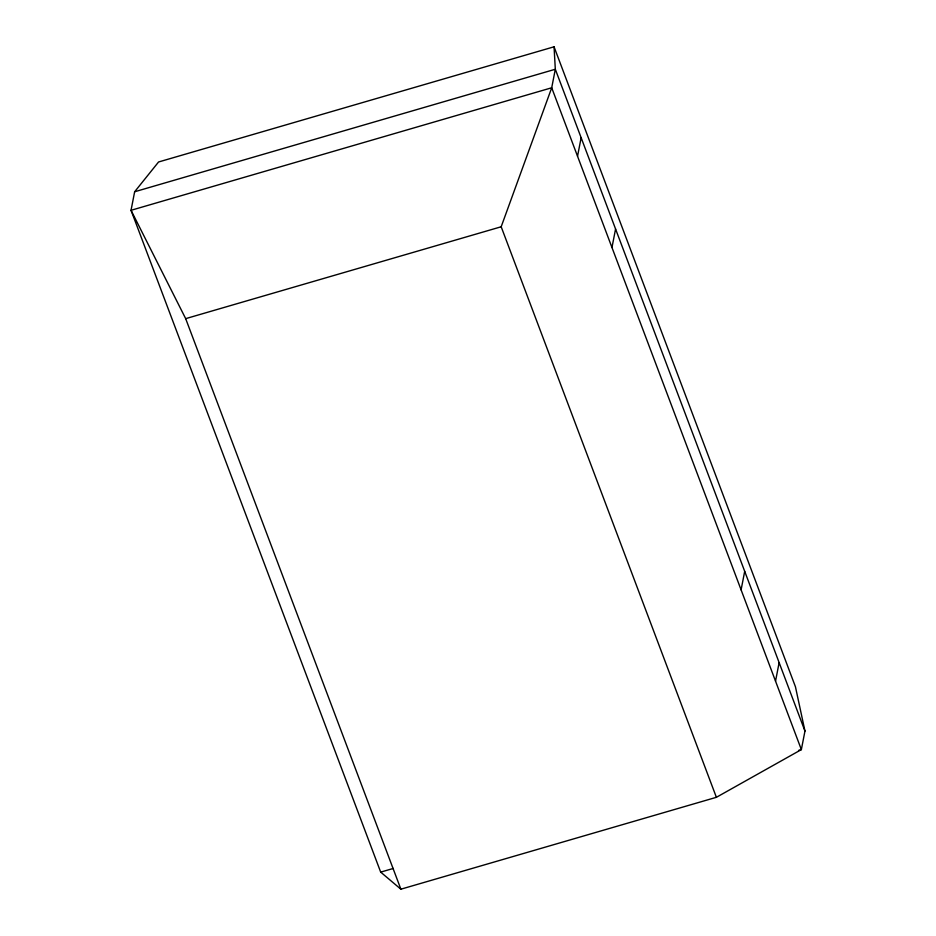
<?xml version="1.0" encoding="UTF-8"?>
<svg xmlns="http://www.w3.org/2000/svg" width="936" height="936" viewBox="0 0 936 936"><rect width="100%" height="100%" fill="white"/><g stroke="black" fill="none" stroke-linecap="round" stroke-linejoin="round"><path stroke-width="1.4" d="M134.644 191.763L131.04 210.296L380.683 872.118L400.877 889.2L716.391 797.308L801.356 749.607L804.96 731.086L795.448 686.778L554.053 46.8L158.558 161.986L134.644 191.763L555.317 69.252L554.053 46.8M577.535 156.242L581.139 137.721M611.968 247.525L615.572 229.004M741.101 589.855L744.693 571.334M775.534 681.139L779.126 662.618M716.391 797.308L501.181 226.769L551.713 87.773L555.317 69.252L804.96 731.086M798.548 750.426L801.356 749.607L551.713 87.773L131.04 210.296L185.679 318.649L501.181 226.769M380.683 872.118L393.307 868.444M185.679 318.649L400.877 889.2"/></g></svg>
